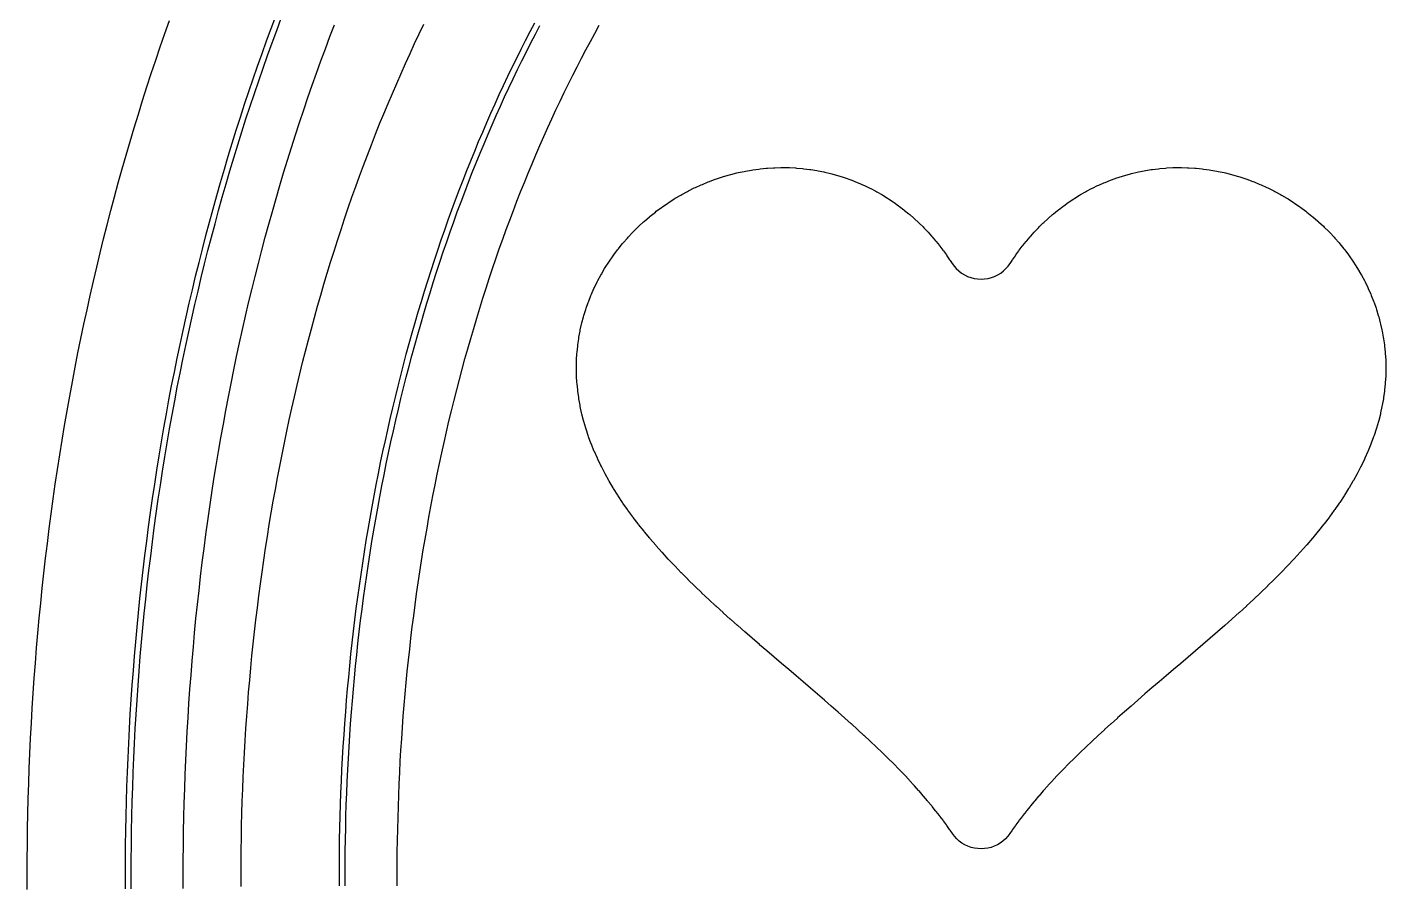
# Model space of a CAD drawing. Header units: metres. Extents: x 10 to 1210, y 10 to 2778.
# Drawn here: x 830 to 1065, y 920.4 to 1068.5 of the extents above; entities that cross this region are included whole.
import ezdxf

# ---------------------------------------------------------------- set-up
doc = ezdxf.new("R2010")
doc.units = ezdxf.units.M
for name, color, linetype in [('ACIKLIK', 5, 'Continuous'), ('CAM_SABLON', 4, 'Continuous'), ('DIS_KENAR_V91_Z3', 1, 'Continuous'), ('LAMBA_T4_Z4', 3, 'Continuous')]:
    doc.layers.add(name, color=color, linetype=linetype)

msp = doc.modelspace()

# ---------------------------------------------------------------- linework, layer by layer
at = {"layer": 'ACIKLIK'}
for points in [[(857.01, 919.53), (857, 922), (857.01, 924.47), (857.03, 926.94), (857.06, 929.41), (857.11, 931.87), (857.17, 934.34), (857.25, 936.81), (857.33, 939.27), (857.44, 941.73), (857.55, 944.19), (857.68, 946.65), (857.82, 949.11), (857.98, 951.57), (858.15, 954.02), (858.34, 956.47), (858.53, 958.91), (858.74, 961.36), (858.97, 963.8), (859.2, 966.24), (859.46, 968.67), (859.72, 971.1), (860, 973.52), (860.29, 975.94), (860.59, 978.36), (860.91, 980.77), (861.24, 983.18), (861.59, 985.58), (861.94, 987.97), (862.31, 990.37), (862.7, 992.75), (863.09, 995.13), (863.5, 997.5), (863.93, 999.87), (864.36, 1002.23), (864.81, 1004.58), (865.27, 1006.92), (865.75, 1009.26), (866.23, 1011.59), (866.73, 1013.92), (867.24, 1016.23), (867.77, 1018.54), (868.31, 1020.84), (868.86, 1023.13), (869.42, 1025.41), (869.99, 1027.69), (870.58, 1029.95), (871.18, 1032.21), (871.79, 1034.46), (872.41, 1036.69), (873.05, 1038.92), (873.7, 1041.14), (874.36, 1043.35), (875.03, 1045.54), (875.71, 1047.73), (876.4, 1049.91), (877.11, 1052.07), (877.83, 1054.22), (878.56, 1056.37), (879.3, 1058.5), (880.05, 1060.62), (880.81, 1062.73), (881.59, 1064.82), (882.37, 1066.91), (883.17, 1068.98)], [(894.01, 920.04), (894, 922), (894.01, 923.96), (894.02, 925.92), (894.05, 927.88), (894.09, 929.83), (894.14, 931.79), (894.2, 933.75), (894.27, 935.7), (894.35, 937.66), (894.44, 939.61), (894.54, 941.56), (894.65, 943.51), (894.78, 945.46), (894.91, 947.4), (895.06, 949.35), (895.22, 951.29), (895.38, 953.23), (895.56, 955.16), (895.75, 957.1), (895.95, 959.03), (896.16, 960.95), (896.38, 962.88), (896.61, 964.8), (896.85, 966.71), (897.1, 968.62), (897.36, 970.53), (897.64, 972.44), (897.92, 974.34), (898.21, 976.23), (898.52, 978.12), (898.83, 980.01), (899.16, 981.89), (899.49, 983.76), (899.84, 985.63), (900.19, 987.5), (900.56, 989.36), (900.93, 991.21), (901.32, 993.06), (901.72, 994.9), (902.12, 996.73), (902.54, 998.56), (902.96, 1000.38), (903.4, 1002.2), (903.84, 1004), (904.3, 1005.8), (904.76, 1007.6), (905.24, 1009.38), (905.72, 1011.16), (906.21, 1012.93), (906.72, 1014.69), (907.23, 1016.45), (907.75, 1018.19), (908.28, 1019.93), (908.82, 1021.66), (909.37, 1023.38), (909.93, 1025.09), (910.5, 1026.8), (911.07, 1028.49), (911.66, 1030.18), (912.25, 1031.85), (912.86, 1033.52), (913.47, 1035.17), (914.09, 1036.82), (914.72, 1038.46), (915.35, 1040.08), (916, 1041.7), (916.65, 1043.3), (917.32, 1044.9), (917.99, 1046.48), (918.67, 1048.06), (919.35, 1049.62), (920.05, 1051.17), (920.75, 1052.71), (921.46, 1054.24), (922.18, 1055.76), (922.9, 1057.26), (923.63, 1058.76), (924.37, 1060.24), (925.12, 1061.71), (925.88, 1063.17), (926.64, 1064.61), (927.41, 1066.05), (928.18, 1067.47), (928.96, 1068.88)]]:
    msp.add_lwpolyline(points, dxfattribs=at)
at = {"layer": 'CAM_SABLON'}
for points in [[(848.01, 919.48), (848, 922), (848.01, 924.52), (848.03, 927.04), (848.06, 929.55), (848.11, 932.07), (848.17, 934.59), (848.25, 937.1), (848.34, 939.62), (848.45, 942.13), (848.56, 944.64), (848.7, 947.15), (848.84, 949.66), (849, 952.16), (849.17, 954.67), (849.36, 957.17), (849.56, 959.66), (849.78, 962.16), (850.01, 964.65), (850.25, 967.13), (850.51, 969.62), (850.78, 972.1), (851.06, 974.57), (851.36, 977.04), (851.67, 979.51), (851.99, 981.97), (852.33, 984.43), (852.68, 986.88), (853.05, 989.33), (853.42, 991.77), (853.82, 994.2), (854.22, 996.63), (854.64, 999.06), (855.07, 1001.47), (855.52, 1003.89), (855.97, 1006.29), (856.45, 1008.69), (856.93, 1011.08), (857.43, 1013.46), (857.94, 1015.84), (858.46, 1018.2), (859, 1020.56), (859.55, 1022.91), (860.11, 1025.26), (860.69, 1027.59), (861.27, 1029.92), (861.87, 1032.24), (862.49, 1034.55), (863.11, 1036.85), (863.75, 1039.14), (864.4, 1041.42), (865.06, 1043.69), (865.74, 1045.95), (866.43, 1048.2), (867.13, 1050.44), (867.84, 1052.67), (868.56, 1054.89), (869.3, 1057.1), (870.05, 1059.29), (870.81, 1061.48), (871.58, 1063.66), (872.36, 1065.82), (873.16, 1067.97), (873.96, 1070.11)], [(885.01, 919.99), (885, 922), (885.01, 924.01), (885.02, 926.02), (885.05, 928.03), (885.09, 930.03), (885.14, 932.04), (885.2, 934.05), (885.27, 936.05), (885.36, 938.06), (885.45, 940.06), (885.55, 942.06), (885.67, 944.06), (885.8, 946.06), (885.94, 948.05), (886.09, 950.05), (886.25, 952.04), (886.42, 954.03), (886.6, 956.01), (886.79, 957.99), (887, 959.97), (887.21, 961.95), (887.44, 963.93), (887.68, 965.9), (887.92, 967.86), (888.18, 969.83), (888.45, 971.78), (888.73, 973.74), (889.02, 975.69), (889.32, 977.64), (889.64, 979.58), (889.96, 981.51), (890.29, 983.45), (890.64, 985.37), (890.99, 987.29), (891.36, 989.21), (891.73, 991.12), (892.12, 993.02), (892.52, 994.92), (892.92, 996.82), (893.34, 998.7), (893.77, 1000.58), (894.21, 1002.45), (894.65, 1004.32), (895.11, 1006.18), (895.58, 1008.03), (896.06, 1009.88), (896.55, 1011.72), (897.04, 1013.55), (897.55, 1015.37), (898.07, 1017.19), (898.6, 1019), (899.14, 1020.8), (899.68, 1022.59), (900.24, 1024.37), (900.81, 1026.15), (901.38, 1027.91), (901.97, 1029.67), (902.56, 1031.42), (903.17, 1033.16), (903.78, 1034.89), (904.4, 1036.61), (905.04, 1038.32), (905.68, 1040.02), (906.33, 1041.71), (906.99, 1043.39), (907.65, 1045.06), (908.33, 1046.73), (909.02, 1048.38), (909.71, 1050.02), (910.41, 1051.65), (911.12, 1053.27), (911.84, 1054.87), (912.57, 1056.47), (913.31, 1058.06), (914.05, 1059.63), (914.81, 1061.2), (915.57, 1062.75), (916.34, 1064.29), (917.11, 1065.82), (917.9, 1067.33), (918.69, 1068.84)]]:
    msp.add_lwpolyline(points, dxfattribs=at)
at = {"layer": 'DIS_KENAR_V91_Z3'}
for points in [[(830.01, 919.38), (830, 922), (830.01, 924.62), (830.03, 927.24), (830.07, 929.85), (830.12, 932.47), (830.18, 935.09), (830.26, 937.7), (830.35, 940.31), (830.46, 942.93), (830.59, 945.54), (830.72, 948.15), (830.87, 950.75), (831.04, 953.36), (831.22, 955.96), (831.42, 958.56), (831.63, 961.16), (831.85, 963.75), (832.09, 966.34), (832.34, 968.93), (832.61, 971.51), (832.89, 974.09), (833.18, 976.67), (833.49, 979.24), (833.81, 981.81), (834.15, 984.37), (834.5, 986.93), (834.87, 989.49), (835.25, 992.03), (835.64, 994.58), (836.05, 997.11), (836.47, 999.65), (836.91, 1002.17), (837.36, 1004.69), (837.82, 1007.2), (838.3, 1009.71), (838.79, 1012.21), (839.3, 1014.71), (839.82, 1017.19), (840.35, 1019.67), (840.9, 1022.14), (841.46, 1024.61), (842.03, 1027.06), (842.62, 1029.51), (843.22, 1031.95), (843.84, 1034.38), (844.46, 1036.81), (845.1, 1039.22), (845.76, 1041.62), (846.43, 1044.02), (847.11, 1046.41), (847.8, 1048.79), (848.51, 1051.15), (849.23, 1053.51), (849.96, 1055.86), (850.71, 1058.2), (851.47, 1060.52), (852.24, 1062.84), (853.02, 1065.15), (853.82, 1067.44), (854.63, 1069.73)], [(867.01, 919.89), (867, 922), (867.01, 924.11), (867.02, 926.22), (867.05, 928.32), (867.09, 930.43), (867.15, 932.54), (867.21, 934.64), (867.29, 936.75), (867.37, 938.85), (867.47, 940.95), (867.58, 943.05), (867.7, 945.15), (867.84, 947.25), (867.98, 949.35), (868.14, 951.44), (868.31, 953.53), (868.49, 955.62), (868.68, 957.71), (868.88, 959.79), (869.1, 961.87), (869.32, 963.95), (869.56, 966.02), (869.81, 968.1), (870.07, 970.16), (870.34, 972.23), (870.63, 974.29), (870.92, 976.34), (871.23, 978.4), (871.54, 980.44), (871.87, 982.49), (872.21, 984.53), (872.56, 986.56), (872.93, 988.59), (873.3, 990.61), (873.69, 992.63), (874.08, 994.64), (874.49, 996.65), (874.91, 998.65), (875.34, 1000.65), (875.78, 1002.64), (876.23, 1004.62), (876.69, 1006.6), (877.16, 1008.57), (877.65, 1010.54), (878.14, 1012.5), (878.65, 1014.45), (879.16, 1016.39), (879.69, 1018.33), (880.23, 1020.26), (880.78, 1022.18), (881.34, 1024.1), (881.9, 1026), (882.48, 1027.9), (883.08, 1029.79), (883.68, 1031.67), (884.29, 1033.55), (884.91, 1035.41), (885.54, 1037.27), (886.18, 1039.12), (886.84, 1040.96), (887.5, 1042.79), (888.17, 1044.61), (888.85, 1046.42), (889.55, 1048.22), (890.25, 1050.02), (890.96, 1051.8), (891.68, 1053.57), (892.42, 1055.34), (893.16, 1057.09), (893.91, 1058.83), (894.67, 1060.56), (895.44, 1062.29), (896.22, 1064), (897.01, 1065.7), (897.81, 1067.39), (898.62, 1069.06)]]:
    msp.add_lwpolyline(points, dxfattribs=at)
msp.add_lwpolyline([(935.76, 982.52), (935.68, 982.62), (934.82, 983.75), (934.75, 983.85), (933.92, 984.98), (933.84, 985.09), (933.05, 986.22), (932.97, 986.34), (932.22, 987.47), (932.14, 987.6), (931.43, 988.73), (931.35, 988.86), (930.69, 989.99), (930.6, 990.14), (929.98, 991.27), (929.9, 991.42), (929.31, 992.54), (929.23, 992.7), (928.69, 993.83), (928.62, 993.99), (928.12, 995.12), (928.04, 995.29), (927.59, 996.41), (927.52, 996.59), (927.11, 997.71), (927.04, 997.9), (926.68, 999.01), (926.61, 999.21), (926.29, 1000.32), (926.23, 1000.52), (925.95, 1001.63), (925.9, 1001.84), (925.67, 1002.94), (925.63, 1003.16), (925.43, 1004.25), (925.4, 1004.47), (925.25, 1005.56), (925.22, 1005.79), (925.12, 1006.87), (925.1, 1007.1), (925.03, 1008.18), (925.02, 1008.42), (925, 1009.49), (925, 1009.72), (925.02, 1010.79), (925.03, 1011.03), (925.1, 1012.09), (925.12, 1012.33), (925.22, 1013.38), (925.25, 1013.62), (925.4, 1014.66), (925.44, 1014.9), (925.62, 1015.94), (925.67, 1016.17), (925.9, 1017.2), (925.96, 1017.43), (926.23, 1018.46), (926.3, 1018.68), (926.61, 1019.7), (926.68, 1019.92), (927.04, 1020.92), (927.12, 1021.14), (927.51, 1022.13), (927.6, 1022.35), (928.03, 1023.32), (928.13, 1023.53), (928.6, 1024.5), (928.71, 1024.7), (929.22, 1025.65), (929.33, 1025.85), (929.88, 1026.78), (930, 1026.97), (930.58, 1027.89), (930.71, 1028.08), (931.33, 1028.97), (931.46, 1029.15), (932.12, 1030.03), (932.25, 1030.2), (932.94, 1031.06), (933.08, 1031.23), (933.81, 1032.06), (933.95, 1032.22), (934.71, 1033.03), (934.86, 1033.18), (935.65, 1033.96), (935.8, 1034.11), (936.62, 1034.87), (936.78, 1035.01), (937.62, 1035.73), (937.78, 1035.87), (938.65, 1036.57), (938.82, 1036.7), (939.71, 1037.36), (939.89, 1037.48), (940.8, 1038.12), (940.98, 1038.23), (941.92, 1038.83), (942.1, 1038.94), (943.05, 1039.51), (943.24, 1039.61), (944.21, 1040.14), (944.4, 1040.24), (945.39, 1040.73), (945.58, 1040.82), (946.58, 1041.28), (946.78, 1041.36), (947.8, 1041.78), (948, 1041.86), (949.02, 1042.24), (949.22, 1042.31), (950.26, 1042.65), (950.46, 1042.72), (951.5, 1043.02), (951.72, 1043.08), (952.76, 1043.34), (952.97, 1043.39), (954.02, 1043.61), (954.24, 1043.65), (955.29, 1043.84), (955.5, 1043.87), (956.56, 1044.01), (956.78, 1044.04), (957.82, 1044.15), (958.05, 1044.16), (959.09, 1044.23), (959.31, 1044.24), (960.36, 1044.27), (960.58, 1044.27), (961.61, 1044.26), (961.84, 1044.25), (962.87, 1044.2), (963.09, 1044.18), (964.11, 1044.1), (964.33, 1044.07), (965.35, 1043.95), (965.57, 1043.92), (966.57, 1043.75), (966.79, 1043.71), (967.78, 1043.52), (967.99, 1043.47), (968.97, 1043.24), (969.18, 1043.18), (970.15, 1042.91), (970.36, 1042.85), (971.3, 1042.55), (971.51, 1042.48), (972.44, 1042.15), (972.65, 1042.07), (973.56, 1041.7), (973.76, 1041.62), (974.66, 1041.23), (974.85, 1041.14), (975.73, 1040.71), (975.92, 1040.62), (976.78, 1040.16), (976.96, 1040.06), (977.8, 1039.58), (977.98, 1039.48), (978.8, 1038.97), (978.97, 1038.86), (979.77, 1038.33), (979.93, 1038.21), (980.71, 1037.66), (980.86, 1037.54), (981.62, 1036.97), (981.77, 1036.85), (982.5, 1036.25), (982.64, 1036.13), (983.35, 1035.51), (983.48, 1035.39), (984.16, 1034.76), (984.3, 1034.63), (984.95, 1033.99), (985.08, 1033.86), (985.71, 1033.2), (985.83, 1033.08), (986.43, 1032.41), (986.54, 1032.28), (987.12, 1031.6), (987.23, 1031.47), (987.78, 1030.79), (987.88, 1030.66), (988.4, 1029.97), (988.5, 1029.84), (988.99, 1029.15), (989.08, 1029.02), (989.55, 1028.33), (989.64, 1028.2), (989.87, 1027.84), (990.31, 1027.23), (990.7, 1026.78), (991.14, 1026.37), (991.62, 1026.01), (992.13, 1025.7), (992.67, 1025.44), (993.23, 1025.23), (993.81, 1025.09), (994.4, 1025), (995, 1024.97), (995.6, 1025), (996.19, 1025.09), (996.77, 1025.23), (997.33, 1025.44), (997.87, 1025.7), (998.38, 1026.01), (998.86, 1026.37), (999.3, 1026.78), (999.69, 1027.23), (1000.13, 1027.84), (1000.36, 1028.2), (1000.45, 1028.33), (1000.92, 1029.02), (1001.01, 1029.15), (1001.5, 1029.84), (1001.6, 1029.97), (1002.12, 1030.66), (1002.22, 1030.79), (1002.77, 1031.47), (1002.88, 1031.6), (1003.46, 1032.28), (1003.57, 1032.41), (1004.17, 1033.08), (1004.29, 1033.2), (1004.92, 1033.86), (1005.05, 1033.99), (1005.7, 1034.63), (1005.84, 1034.76), (1006.52, 1035.39), (1006.65, 1035.51), (1007.36, 1036.13), (1007.5, 1036.25), (1008.23, 1036.85), (1008.38, 1036.97), (1009.14, 1037.54), (1009.29, 1037.66), (1010.07, 1038.21), (1010.23, 1038.33), (1011.03, 1038.86), (1011.2, 1038.97), (1012.02, 1039.48), (1012.2, 1039.58), (1013.04, 1040.06), (1013.22, 1040.16), (1014.08, 1040.62), (1014.27, 1040.71), (1015.15, 1041.14), (1015.34, 1041.23), (1016.24, 1041.62), (1016.44, 1041.7), (1017.35, 1042.07), (1017.56, 1042.15), (1018.49, 1042.48), (1018.7, 1042.55), (1019.64, 1042.85), (1019.85, 1042.91), (1020.82, 1043.18), (1021.03, 1043.24), (1022.01, 1043.47), (1022.22, 1043.52), (1023.21, 1043.71), (1023.43, 1043.75), (1024.43, 1043.92), (1024.65, 1043.95), (1025.67, 1044.07), (1025.89, 1044.1), (1026.91, 1044.18), (1027.13, 1044.2), (1028.16, 1044.25), (1028.39, 1044.26), (1029.42, 1044.27), (1029.64, 1044.27), (1030.69, 1044.24), (1030.91, 1044.23), (1031.95, 1044.16), (1032.18, 1044.15), (1033.23, 1044.04), (1033.44, 1044.01), (1034.5, 1043.87), (1034.71, 1043.84), (1035.76, 1043.65), (1035.98, 1043.61), (1037.03, 1043.39), (1037.24, 1043.34), (1038.28, 1043.08), (1038.5, 1043.02), (1039.54, 1042.72), (1039.74, 1042.65), (1040.78, 1042.31), (1040.98, 1042.24), (1042, 1041.86), (1042.2, 1041.78), (1043.22, 1041.36), (1043.42, 1041.28), (1044.42, 1040.82), (1044.61, 1040.73), (1045.6, 1040.24), (1045.79, 1040.14), (1046.76, 1039.61), (1046.95, 1039.51), (1047.9, 1038.94), (1048.08, 1038.83), (1049.02, 1038.23), (1049.2, 1038.12), (1050.11, 1037.48), (1050.29, 1037.36), (1051.18, 1036.7), (1051.35, 1036.57), (1052.22, 1035.87), (1052.38, 1035.73), (1053.22, 1035.01), (1053.38, 1034.87), (1054.2, 1034.11), (1054.35, 1033.96), (1055.14, 1033.18), (1055.29, 1033.03), (1056.05, 1032.22), (1056.19, 1032.06), (1056.92, 1031.23), (1057.06, 1031.06), (1057.75, 1030.2), (1057.88, 1030.03), (1058.54, 1029.15), (1058.67, 1028.97), (1059.29, 1028.08), (1059.42, 1027.89), (1060, 1026.97), (1060.12, 1026.78), (1060.67, 1025.85), (1060.78, 1025.65), (1061.29, 1024.7), (1061.4, 1024.5), (1061.87, 1023.53), (1061.97, 1023.32), (1062.4, 1022.35), (1062.49, 1022.13), (1062.88, 1021.14), (1062.96, 1020.92), (1063.32, 1019.92), (1063.39, 1019.7), (1063.7, 1018.68), (1063.77, 1018.46), (1064.04, 1017.43), (1064.1, 1017.2), (1064.33, 1016.17), (1064.38, 1015.94), (1064.56, 1014.9), (1064.6, 1014.66), (1064.75, 1013.62), (1064.78, 1013.38), (1064.88, 1012.33), (1064.9, 1012.09), (1064.97, 1011.03), (1064.98, 1010.79), (1065, 1009.72), (1065, 1009.49), (1064.98, 1008.42), (1064.97, 1008.18), (1064.9, 1007.1), (1064.88, 1006.87), (1064.78, 1005.79), (1064.75, 1005.56), (1064.6, 1004.47), (1064.57, 1004.25), (1064.37, 1003.16), (1064.33, 1002.94), (1064.1, 1001.84), (1064.05, 1001.63), (1063.77, 1000.52), (1063.71, 1000.32), (1063.39, 999.21), (1063.32, 999.01), (1062.96, 997.9), (1062.89, 997.71), (1062.48, 996.59), (1062.41, 996.41), (1061.96, 995.29), (1061.88, 995.12), (1061.38, 993.99), (1061.31, 993.83), (1060.77, 992.7), (1060.69, 992.54), (1060.1, 991.42), (1060.02, 991.27), (1059.4, 990.14), (1059.31, 989.99), (1058.65, 988.86), (1058.57, 988.73), (1057.86, 987.6), (1057.78, 987.47), (1057.03, 986.34), (1056.95, 986.22), (1056.16, 985.09), (1056.08, 984.98), (1055.25, 983.85), (1055.18, 983.75), (1054.31, 982.61), (1054.24, 982.52), (1053.37, 981.43), (1053.3, 981.34), (1052.37, 980.21), (1052.3, 980.13), (1051.33, 979), (1051.26, 978.92), (1050.26, 977.79), (1050.2, 977.72), (1049.17, 976.6), (1049.11, 976.53), (1048.05, 975.41), (1047.99, 975.35), (1046.91, 974.23), (1046.85, 974.18), (1045.74, 973.06), (1045.69, 973.01), (1044.56, 971.9), (1044.51, 971.85), (1043.36, 970.74), (1043.32, 970.7), (1042.14, 969.59), (1042.1, 969.56), (1040.91, 968.45), (1040.88, 968.42), (1039.67, 967.32), (1039.64, 967.29), (1038.42, 966.19), (1038.39, 966.17), (1037.16, 965.07), (1037.13, 965.05), (1035.89, 963.96), (1035.87, 963.94), (1034.62, 962.85), (1034.6, 962.84), (1033.35, 961.75), (1033.33, 961.74), (1032.08, 960.66), (1032.07, 960.65), (1030.8, 959.57), (1030.8, 959.57), (1029.54, 958.49), (1028.27, 957.42), (1027.02, 956.35), (1025.78, 955.3), (1024.55, 954.24), (1023.34, 953.2), (1022.13, 952.16), (1020.94, 951.12), (1019.77, 950.1), (1018.61, 949.07), (1018.57, 949.04), (1017.47, 948.05), (1017.43, 948.02), (1016.36, 947.04), (1016.32, 947), (1015.27, 946.04), (1015.22, 946), (1014.2, 945.05), (1014.15, 945), (1013.16, 944.06), (1013.1, 944.01), (1012.14, 943.08), (1012.08, 943.03), (1011.15, 942.11), (1011.09, 942.05), (1010.18, 941.15), (1010.12, 941.09), (1009.25, 940.2), (1009.18, 940.13), (1008.34, 939.26), (1008.27, 939.19), (1007.47, 938.33), (1007.4, 938.25), (1006.62, 937.41), (1006.55, 937.33), (1005.81, 936.51), (1005.73, 936.42), (1005.02, 935.61), (1004.95, 935.52), (1004.27, 934.73), (1004.19, 934.63), (1003.55, 933.86), (1003.47, 933.76), (1002.87, 933.01), (1002.79, 932.9), (1002.21, 932.17), (1002.13, 932.06), (1001.59, 931.35), (1001.51, 931.24), (1001, 930.54), (1000.92, 930.43), (1000.45, 929.76), (1000.36, 929.63), (999.96, 929.04), (999.61, 928.58), (999.21, 928.15), (998.78, 927.76), (998.31, 927.41), (997.81, 927.12), (997.28, 926.87), (996.73, 926.67), (996.16, 926.53), (995.58, 926.45), (995, 926.42), (994.42, 926.45), (993.84, 926.53), (993.27, 926.67), (992.72, 926.87), (992.19, 927.12), (991.69, 927.41), (991.22, 927.76), (990.79, 928.15), (990.39, 928.58), (990.04, 929.04), (989.64, 929.63), (989.55, 929.76), (989.08, 930.43), (989, 930.54), (988.49, 931.24), (988.41, 931.35), (987.87, 932.06), (987.79, 932.17), (987.21, 932.9), (987.13, 933.01), (986.53, 933.76), (986.45, 933.86), (985.81, 934.63), (985.73, 934.73), (985.05, 935.52), (984.98, 935.61), (984.27, 936.42), (984.19, 936.51), (983.45, 937.33), (983.38, 937.41), (982.6, 938.25), (982.53, 938.33), (981.73, 939.19), (981.66, 939.26), (980.82, 940.13), (980.75, 940.2), (979.88, 941.09), (979.82, 941.15), (978.91, 942.05), (978.85, 942.11), (977.92, 943.03), (977.86, 943.08), (976.9, 944.01), (976.84, 944.06), (975.85, 945), (975.8, 945.05), (974.78, 946), (974.73, 946.04), (973.68, 947), (973.64, 947.04), (972.57, 948.02), (972.53, 948.05), (971.43, 949.04), (971.39, 949.07), (970.27, 950.06), (969.09, 951.09), (967.9, 952.13), (966.69, 953.18), (965.47, 954.23), (964.23, 955.29), (962.98, 956.35), (961.73, 957.42), (960.47, 958.49), (959.21, 959.56), (959.2, 959.57), (957.94, 960.64), (957.93, 960.65), (956.68, 961.73), (956.66, 961.74), (955.41, 962.83), (955.4, 962.84), (954.15, 963.93), (954.13, 963.94), (952.89, 965.03), (952.87, 965.05), (951.64, 966.14), (951.61, 966.17), (950.39, 967.26), (950.36, 967.29), (949.16, 968.39), (949.12, 968.42), (947.93, 969.52), (947.89, 969.56), (946.72, 970.66), (946.68, 970.7), (945.53, 971.81), (945.48, 971.85), (944.35, 972.96), (944.3, 973.01), (943.2, 974.13), (943.14, 974.18), (942.06, 975.29), (942, 975.35), (940.95, 976.47), (940.89, 976.54), (939.86, 977.66), (939.8, 977.73), (938.8, 978.85), (938.73, 978.93), (937.77, 980.05), (937.7, 980.13), (936.77, 981.26), (936.69, 981.35), (935.76, 982.52)], close=True, dxfattribs=at)
at = {"layer": 'LAMBA_T4_Z4'}
for points in [[(847.01, 919.48), (847, 922), (847.01, 924.52), (847.03, 927.05), (847.06, 929.57), (847.11, 932.09), (847.17, 934.62), (847.25, 937.14), (847.34, 939.66), (847.45, 942.17), (847.56, 944.69), (847.7, 947.21), (847.84, 949.72), (848, 952.23), (848.18, 954.74), (848.37, 957.24), (848.57, 959.75), (848.78, 962.24), (849.01, 964.74), (849.25, 967.23), (849.51, 969.72), (849.78, 972.21), (850.07, 974.69), (850.36, 977.17), (850.67, 979.64), (851, 982.11), (851.34, 984.57), (851.69, 987.03), (852.06, 989.48), (852.44, 991.92), (852.83, 994.37), (853.23, 996.8), (853.65, 999.23), (854.09, 1001.65), (854.53, 1004.07), (854.99, 1006.48), (855.46, 1008.88), (855.95, 1011.28), (856.45, 1013.67), (856.96, 1016.05), (857.49, 1018.42), (858.02, 1020.79), (858.57, 1023.14), (859.14, 1025.49), (859.72, 1027.84), (860.3, 1030.17), (860.91, 1032.49), (861.52, 1034.81), (862.15, 1037.11), (862.79, 1039.41), (863.44, 1041.69), (864.11, 1043.97), (864.78, 1046.24), (865.47, 1048.49), (866.17, 1050.74), (866.89, 1052.98), (867.61, 1055.2), (868.35, 1057.42), (869.1, 1059.62), (869.86, 1061.81), (870.64, 1063.99), (871.42, 1066.16), (872.22, 1068.32), (873.03, 1070.47)], [(884.01, 919.99), (884, 922), (884.01, 924.01), (884.02, 926.03), (884.05, 928.04), (884.09, 930.06), (884.14, 932.07), (884.2, 934.08), (884.27, 936.09), (884.36, 938.1), (884.45, 940.11), (884.56, 942.11), (884.67, 944.12), (884.8, 946.12), (884.94, 948.12), (885.09, 950.12), (885.25, 952.12), (885.42, 954.11), (885.61, 956.11), (885.8, 958.09), (886, 960.08), (886.22, 962.06), (886.45, 964.04), (886.68, 966.02), (886.93, 967.99), (887.19, 969.96), (887.46, 971.92), (887.74, 973.88), (888.03, 975.84), (888.34, 977.79), (888.65, 979.74), (888.97, 981.68), (889.31, 983.62), (889.65, 985.55), (890.01, 987.48), (890.38, 989.4), (890.75, 991.32), (891.14, 993.23), (891.54, 995.13), (891.95, 997.03), (892.36, 998.92), (892.79, 1000.81), (893.23, 1002.69), (893.68, 1004.56), (894.14, 1006.42), (894.61, 1008.28), (895.09, 1010.13), (895.58, 1011.98), (896.08, 1013.82), (896.59, 1015.65), (897.11, 1017.47), (897.64, 1019.28), (898.18, 1021.09), (898.73, 1022.88), (899.29, 1024.67), (899.85, 1026.45), (900.43, 1028.23), (901.02, 1029.99), (901.62, 1031.74), (902.22, 1033.49), (902.84, 1035.22), (903.46, 1036.95), (904.1, 1038.67), (904.74, 1040.38), (905.39, 1042.07), (906.06, 1043.76), (906.73, 1045.44), (907.41, 1047.11), (908.09, 1048.76), (908.79, 1050.41), (909.5, 1052.05), (910.21, 1053.67), (910.93, 1055.29), (911.66, 1056.89), (912.4, 1058.48), (913.15, 1060.06), (913.91, 1061.63), (914.67, 1063.19), (915.44, 1064.74), (916.22, 1066.27), (917.01, 1067.8), (917.81, 1069.31)]]:
    msp.add_lwpolyline(points, dxfattribs=at)

doc.saveas('drawing.dxf')
